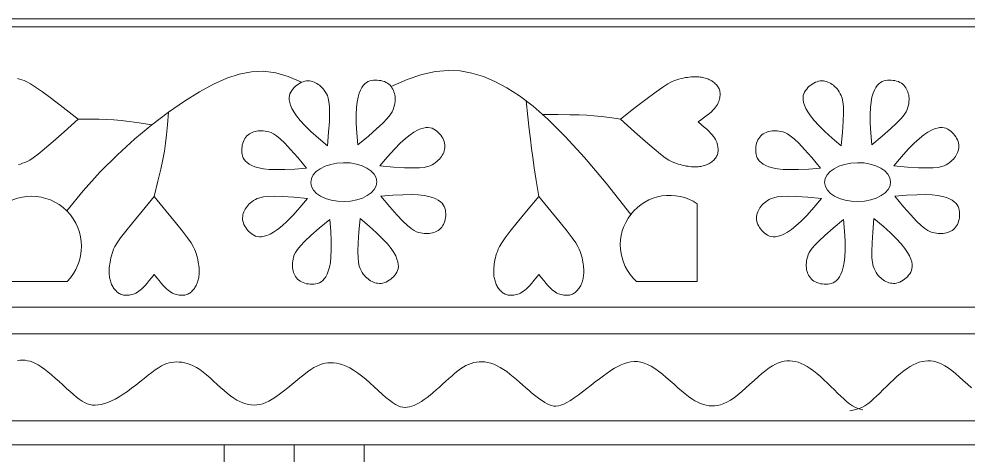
# Model space of a CAD drawing. Header units: inches. Extents: x -813 to 82, y -70 to 268.
# Drawn here: x -81.86 to -64.75, y 193.35 to 201.2 of the extents above; entities that cross this region are included whole.
import ezdxf

# ---------------------------------------------------------------- set-up
doc = ezdxf.new("R2010")
doc.units = ezdxf.units.IN
doc.header["$MEASUREMENT"] = 0
for name, color, linetype, lineweight, true_color in [('Blue', 7, 'Continuous', 0, 0x1081b2), ('Brown', 7, 'Continuous', 0, 0x653e10), ('Grey', 7, 'Continuous', 0, 0x58676a), ('Layak Architect', 1, 'Continuous', 5, 0xff0000), ('Mustard', 7, 'Continuous', 0, 0xa79b1b), ('Pink', 7, 'Continuous', 0, 0xf3b0d0), ('White', 7, 'Continuous', 0, 0xffffff)]:
    doc.layers.add(name, color=color, linetype=linetype, lineweight=lineweight, true_color=true_color)
doc.layers.add('Rugs', color=201, linetype='Continuous')

# ---------------------------------------------------------------- blocks, each defined once
blk = doc.blocks.new('*U107')
at = {"layer": 'Mustard'}
blk.add_lwpolyline([(11.32, -20.49), (4.65, -14.93), (-0.53, -10.37), (-4.43, -6.69), (-7.23, -3.75), (-9.15, -1.41), (-10.37, 0.46), (-11.11, 2), (-11.55, 3.34), (-11.87, 4.59), (-12.1, 5.79), (-12.25, 6.94), (-12.31, 8.04), (-12.3, 9.1), (-12.22, 10.13), (-12.06, 11.12), (-11.84, 12.1), (-11.56, 13.05), (-11.2, 13.98), (-10.78, 14.87), (-10.28, 15.73), (-9.7, 16.53), (-9.04, 17.28), (-8.29, 17.96), (-7.46, 18.56), (-6.53, 19.09), (-5.52, 19.53), (-4.45, 19.89), (-3.33, 20.17), (-2.17, 20.36), (-0.99, 20.47), (0.2, 20.49), (1.38, 20.43), (2.54, 20.27), (3.68, 20), (4.78, 19.58), (5.85, 18.98), (6.87, 18.17), (7.85, 17.12), (8.78, 15.79), (9.65, 14.17), (10.45, 12.2), (11.15, 9.77), (11.72, 6.79), (12.12, 3.14), (12.31, -1.3), (12.27, -6.65), (11.95, -13.01), (11.32, -20.49)], dxfattribs=at)
blk = doc.blocks.new('*U98')
at = {"layer": 'Mustard', "color": 0, "linetype": 'ByBlock', "lineweight": -2, "transparency": 16777216}
for p, rotation in [((6003767008.540522, 3337138647.324628), 315.0000000000001), ((6003766946.314736, 3337138618.737947), 45.00000000000002), ((6003767035.721244, 3337138622.132231), 270), ((6003767037.127202, 3337138585.098843), 225), ((6003766947.720695, 3337138581.704559), 90.00000000000001), ((6003766974.901417, 3337138556.512162), 135), ((6003767011.934805, 3337138557.91812), 180)]:
    blk.add_blockref('*U107', p, dxfattribs=dict(at, rotation=rotation))
blk.add_blockref('*U107', (6003766971.507133, 3337138645.91867), dxfattribs=at)
blk = doc.blocks.new('*U84')
at = {"layer": 'Mustard'}
blk.add_lwpolyline([(11.32, -20.49), (4.65, -14.93), (-0.53, -10.37), (-4.43, -6.69), (-7.23, -3.75), (-9.15, -1.41), (-10.37, 0.46), (-11.11, 2), (-11.55, 3.34), (-11.87, 4.59), (-12.1, 5.79), (-12.25, 6.94), (-12.31, 8.04), (-12.3, 9.1), (-12.22, 10.13), (-12.06, 11.12), (-11.84, 12.1), (-11.56, 13.05), (-11.2, 13.98), (-10.78, 14.87), (-10.28, 15.73), (-9.7, 16.53), (-9.04, 17.28), (-8.29, 17.96), (-7.46, 18.56), (-6.53, 19.09), (-5.52, 19.53), (-4.45, 19.89), (-3.33, 20.17), (-2.17, 20.36), (-0.99, 20.47), (0.2, 20.49), (1.38, 20.43), (2.54, 20.27), (3.68, 20), (4.78, 19.58), (5.85, 18.98), (6.87, 18.17), (7.85, 17.12), (8.78, 15.79), (9.65, 14.17), (10.45, 12.2), (11.15, 9.77), (11.72, 6.79), (12.12, 3.14), (12.31, -1.3), (12.27, -6.65), (11.95, -13.01), (11.32, -20.49)], dxfattribs=at)
blk = doc.blocks.new('*U62')
at = {"layer": 'Mustard', "color": 0, "linetype": 'ByBlock', "lineweight": -2, "transparency": 16777216}
for p, rotation in [((6003767008.540522, 3337138647.324628), 315.0000000000001), ((6003766946.314736, 3337138618.737947), 45.00000000000002), ((6003767035.721244, 3337138622.132231), 270), ((6003767037.127202, 3337138585.098843), 225), ((6003766947.720695, 3337138581.704559), 90.00000000000001), ((6003766974.901417, 3337138556.512162), 135), ((6003767011.934805, 3337138557.91812), 180)]:
    blk.add_blockref('*U84', p, dxfattribs=dict(at, rotation=rotation))
blk.add_blockref('*U84', (6003766971.507133, 3337138645.91867), dxfattribs=at)
blk = doc.blocks.new('C3')
at = {"layer": 'Blue'}
for points in [[(-1256.76, 2321.42), (-1259.1, 2318.82), (-1261.45, 2316.23), (-1263.74, 2313.69), (-1265.88, 2311.22), (-1267.8, 2308.87), (-1269.43, 2306.67), (-1270.77, 2304.59), (-1271.85, 2302.62), (-1272.68, 2300.75), (-1273.29, 2298.93), (-1273.68, 2297.17), (-1273.88, 2295.42), (-1273.9, 2293.69), (-1273.77, 2291.93), (-1273.46, 2290.15), (-1272.99, 2288.34), (-1272.32, 2286.49), (-1271.47, 2284.6), (-1270.4, 2282.65), (-1269.13, 2280.64), (-1267.63, 2278.56), (-1265.9, 2276.41), (-1263.99, 2274.21), (-1261.96, 2271.99), (-1259.84, 2269.77), (-1257.69, 2267.57), (-1255.56, 2265.42), (-1253.51, 2263.34), (-1251.58, 2261.36), (-1249.81, 2259.48), (-1248.22, 2257.67), (-1246.8, 2255.85), (-1245.56, 2253.96), (-1244.5, 2251.95), (-1243.61, 2249.75), (-1242.89, 2247.3), (-1242.35, 2244.54)], [(-1274.18, 1717.98), (-1274.33, 1719.57), (-1274.34, 1721.14), (-1274.24, 1722.7), (-1274.01, 1724.27), (-1273.63, 1725.87), (-1273.07, 1727.51), (-1272.32, 1729.23), (-1271.36, 1731.03), (-1270.16, 1732.95), (-1268.71, 1734.99), (-1266.99, 1737.18), (-1265.06, 1739.47), (-1262.99, 1741.84), (-1260.83, 1744.23), (-1258.65, 1746.61), (-1256.51, 1748.94), (-1254.48, 1751.18), (-1252.63, 1753.28), (-1251.01, 1755.22), (-1249.61, 1757.02), (-1248.45, 1758.72), (-1247.51, 1760.36), (-1246.79, 1761.97), (-1246.29, 1763.58), (-1246, 1765.25), (-1245.92, 1766.99), (-1246.04, 1768.85), (-1246.37, 1770.83), (-1246.91, 1772.91), (-1247.66, 1775.09), (-1248.62, 1777.38), (-1249.79, 1779.76), (-1251.18, 1782.22), (-1252.78, 1784.78), (-1254.6, 1787.4), (-1256.57, 1790.07), (-1258.63, 1792.75), (-1260.73, 1795.4), (-1262.8, 1798), (-1264.78, 1800.5), (-1266.6, 1802.88), (-1268.22, 1805.1), (-1269.56, 1807.13), (-1270.66, 1808.99), (-1271.52, 1810.73), (-1272.18, 1812.36), (-1272.66, 1813.93), (-1272.97, 1815.46), (-1273.14, 1816.98), (-1273.2, 1818.53), (-1273.16, 1820.14), (-1273, 1821.81), (-1272.71, 1823.54), (-1272.26, 1825.33), (-1271.63, 1827.19), (-1270.79, 1829.12), (-1269.72, 1831.11), (-1268.41, 1833.17), (-1266.83, 1835.3), (-1265.05, 1837.48), (-1263.11, 1839.69), (-1261.09, 1841.92), (-1259.03, 1844.16), (-1257.01, 1846.37), (-1255.07, 1848.55), (-1253.29, 1850.68), (-1251.71, 1852.74), (-1250.34, 1854.74), (-1249.16, 1856.68), (-1248.18, 1858.58), (-1247.39, 1860.43), (-1246.78, 1862.25), (-1246.35, 1864.04), (-1246.09, 1865.82), (-1245.99, 1867.59), (-1246.08, 1869.36), (-1246.35, 1871.17), (-1246.83, 1873.02), (-1247.54, 1874.95), (-1248.48, 1876.96), (-1249.66, 1879.09), (-1251.11, 1881.35), (-1252.83, 1883.75), (-1254.75, 1886.27), (-1256.82, 1888.85), (-1258.96, 1891.46), (-1261.11, 1894.06), (-1263.19, 1896.59), (-1265.14, 1899.03), (-1266.89, 1901.33), (-1268.39, 1903.46), (-1269.63, 1905.43), (-1270.64, 1907.29), (-1271.43, 1909.06), (-1272.02, 1910.78), (-1272.42, 1912.48), (-1272.65, 1914.18), (-1272.73, 1915.93), (-1272.66, 1917.76), (-1272.43, 1919.66), (-1272.02, 1921.64), (-1271.4, 1923.71), (-1270.56, 1925.88), (-1269.46, 1928.14), (-1268.1, 1930.5), (-1266.44, 1932.97), (-1264.49, 1935.53), (-1262.3, 1938.17), (-1259.96, 1940.83), (-1257.56, 1943.49), (-1255.18, 1946.09), (-1252.9, 1948.59), (-1250.81, 1950.97), (-1248.99, 1953.17), (-1247.51, 1955.17), (-1246.35, 1956.99), (-1245.49, 1958.66), (-1244.91, 1960.21), (-1244.58, 1961.68), (-1244.47, 1963.09), (-1244.55, 1964.48), (-1244.81, 1965.88), (-1245.21, 1967.32), (-1245.76, 1968.8), (-1246.46, 1970.33), (-1247.3, 1971.92), (-1248.3, 1973.56), (-1249.45, 1975.26), (-1250.75, 1977.04), (-1252.2, 1978.88), (-1253.81, 1980.8), (-1255.53, 1982.77), (-1257.33, 1984.78), (-1259.17, 1986.8), (-1261.01, 1988.82), (-1262.8, 1990.82), (-1264.52, 1992.78), (-1266.11, 1994.67), (-1267.54, 1996.49), (-1268.82, 1998.24), (-1269.93, 1999.94), (-1270.89, 2001.61), (-1271.69, 2003.26), (-1272.33, 2004.92), (-1272.82, 2006.58), (-1273.16, 2008.28), (-1273.34, 2010.02), (-1273.36, 2011.81), (-1273.21, 2013.63), (-1272.9, 2015.5), (-1272.4, 2017.41), (-1271.72, 2019.34), (-1270.85, 2021.31), (-1269.79, 2023.31), (-1268.52, 2025.34), (-1267.09, 2027.38), (-1265.53, 2029.43), (-1263.87, 2031.47), (-1262.14, 2033.51), (-1260.39, 2035.52), (-1258.64, 2037.5), (-1256.94, 2039.44), (-1255.31, 2041.33), (-1253.77, 2043.16), (-1252.32, 2044.95), (-1250.98, 2046.67), (-1249.75, 2048.33), (-1248.64, 2049.94), (-1247.67, 2051.47), (-1246.84, 2052.94), (-1246.16, 2054.35), (-1245.65, 2055.73), (-1245.34, 2057.12), (-1245.25, 2058.55), (-1245.4, 2060.06), (-1245.82, 2061.7), (-1246.53, 2063.49), (-1247.54, 2065.48), (-1248.88, 2067.69), (-1250.49, 2070.09), (-1252.31, 2072.64), (-1254.29, 2075.29), (-1256.37, 2078), (-1258.49, 2080.72), (-1260.59, 2083.41), (-1262.6, 2086.03), (-1264.49, 2088.55), (-1266.23, 2090.95), (-1267.8, 2093.27), (-1269.21, 2095.51), (-1270.43, 2097.69), (-1271.47, 2099.81), (-1272.3, 2101.89), (-1272.92, 2103.95), (-1273.32, 2106), (-1273.49, 2108.05), (-1273.42, 2110.11), (-1273.1, 2112.2), (-1272.52, 2114.32), (-1271.68, 2116.49), (-1270.56, 2118.72), (-1269.15, 2121.02), (-1267.47, 2123.4), (-1265.55, 2125.84), (-1263.48, 2128.32), (-1261.31, 2130.8), (-1259.11, 2133.26), (-1256.96, 2135.68), (-1254.9, 2138.03), (-1253.02, 2140.28), (-1251.37, 2142.42), (-1249.94, 2144.45), (-1248.73, 2146.39), (-1247.73, 2148.26), (-1246.92, 2150.07), (-1246.3, 2151.85), (-1245.85, 2153.61), (-1245.56, 2155.37), (-1245.43, 2157.13), (-1245.47, 2158.93), (-1245.71, 2160.77), (-1246.16, 2162.67), (-1246.85, 2164.65), (-1247.81, 2166.71), (-1249.04, 2168.88), (-1250.57, 2171.17), (-1252.42, 2173.58), (-1254.5, 2176.09), (-1256.76, 2178.66), (-1259.1, 2181.26), (-1261.45, 2183.84), (-1263.74, 2186.39), (-1265.88, 2188.85), (-1267.8, 2191.2), (-1269.43, 2193.41), (-1270.77, 2195.49), (-1271.85, 2197.45), (-1272.68, 2199.33), (-1273.29, 2201.14), (-1273.68, 2202.91), (-1273.88, 2204.65), (-1273.9, 2206.39), (-1273.77, 2208.15), (-1273.46, 2209.92), (-1272.99, 2211.74), (-1272.32, 2213.59), (-1271.47, 2215.48), (-1270.4, 2217.43), (-1269.13, 2219.44), (-1267.63, 2221.52), (-1265.9, 2223.67), (-1263.99, 2225.86), (-1261.96, 2228.08), (-1259.84, 2230.31), (-1257.69, 2232.51), (-1255.56, 2234.66), (-1253.51, 2236.74), (-1251.58, 2238.72), (-1249.81, 2240.6), (-1248.22, 2242.41), (-1246.8, 2244.23), (-1245.56, 2246.11), (-1244.5, 2248.12), (-1243.61, 2250.32), (-1242.89, 2252.77), (-1243.61, 2250.32)], [(-1220.92, 1937.19), (-1137.3, 1937.19), (-1098.66, 1892.95)]]:
    blk.add_lwpolyline(points, dxfattribs=at)
at = {"layer": 'Brown'}
for points in [[(-1447.4, 1954.22), (-1451.78, 1964.44), (-1454.87, 1973.77), (-1456.75, 1982.38), (-1457.48, 1990.42), (-1457.14, 1998.04), (-1455.82, 2005.39), (-1453.57, 2012.64), (-1450.48, 2019.94), (-1446.54, 2027.46), (-1441.47, 2035.43), (-1434.9, 2044.07), (-1426.44, 2053.64), (-1415.75, 2064.37), (-1402.45, 2076.49), (-1386.16, 2090.26), (-1366.53, 2105.9)], [(-1426.69, 2099.34), (-1427.64, 2092.63), (-1428.36, 2087.23), (-1428.87, 2082.58), (-1429.21, 2078.11), (-1429.42, 2073.24), (-1429.53, 2067.39), (-1429.57, 2060), (-1429.57, 2050.5)], [(-1377.75, 2047.65), (-1387.89, 2046.06), (-1395.88, 2044.82), (-1402.42, 2043.85), (-1408.22, 2043.05), (-1413.99, 2042.34), (-1420.43, 2041.61), (-1428.26, 2040.78), (-1438.18, 2039.75)], [(-1449.99, 1897.58), (-1453.63, 1889.2), (-1455.93, 1881.23), (-1456.93, 1873.52), (-1456.67, 1865.9), (-1455.21, 1858.21), (-1452.56, 1850.29), (-1448.79, 1841.97), (-1443.93, 1833.08), (-1438.02, 1823.52), (-1431.08, 1813.39), (-1423.12, 1802.85), (-1414.17, 1792.03), (-1404.23, 1781.11), (-1393.32, 1770.22), (-1381.46, 1759.53), (-1368.67, 1749.18)], [(-1377.75, 1804.35), (-1387.5, 1806.72), (-1395.12, 1808.52), (-1401.23, 1809.86), (-1406.46, 1810.85), (-1411.44, 1811.6), (-1416.78, 1812.2), (-1423.12, 1812.76), (-1431.08, 1813.39)], [(-1426.69, 1756.22), (-1426.69, 1763.68), (-1426.64, 1769.58), (-1426.5, 1774.47), (-1426.25, 1778.89), (-1425.82, 1783.39), (-1425.19, 1788.52), (-1424.3, 1794.83), (-1423.12, 1802.85)]]:
    blk.add_lwpolyline(points, dxfattribs=at)
at = {"layer": 'Grey'}
for points in [[(-1326.45, 2049.3), (-1324.6, 2050.79), (-1323.01, 2052.12), (-1321.63, 2053.33), (-1320.46, 2054.43), (-1319.47, 2055.46), (-1318.63, 2056.43), (-1317.92, 2057.36), (-1317.31, 2058.28), (-1316.8, 2059.19), (-1316.38, 2060.08), (-1316.04, 2060.95), (-1315.78, 2061.8), (-1315.58, 2062.63), (-1315.45, 2063.44), (-1315.37, 2064.22), (-1315.33, 2064.97), (-1315.35, 2065.7), (-1315.41, 2066.4), (-1315.52, 2067.08), (-1315.67, 2067.73), (-1315.87, 2068.36), (-1316.12, 2068.97), (-1316.42, 2069.56), (-1316.77, 2070.13), (-1317.16, 2070.68), (-1317.59, 2071.21), (-1318.07, 2071.71), (-1318.58, 2072.2), (-1319.13, 2072.65), (-1319.71, 2073.09), (-1320.31, 2073.49), (-1320.95, 2073.87), (-1321.6, 2074.21), (-1322.28, 2074.53), (-1322.98, 2074.82), (-1323.69, 2075.08), (-1324.42, 2075.32), (-1325.16, 2075.52), (-1325.91, 2075.7), (-1326.67, 2075.85), (-1327.45, 2075.97), (-1328.25, 2076.06), (-1329.08, 2076.12), (-1329.95, 2076.15), (-1330.87, 2076.15), (-1331.85, 2076.11), (-1332.88, 2076.03), (-1333.99, 2075.92), (-1335.16, 2075.77), (-1336.39, 2075.57), (-1337.67, 2075.33), (-1338.98, 2075.04), (-1340.33, 2074.7), (-1341.7, 2074.3), (-1343.09, 2073.84), (-1344.53, 2073.28), (-1346.25, 2072.42), (-1348.53, 2071.02), (-1351.63, 2068.85), (-1355.83, 2065.66), (-1361.4, 2061.22), (-1368.62, 2055.3), (-1377.75, 2047.65), (-1368.62, 2040), (-1361.4, 2034.08), (-1355.83, 2029.64), (-1351.63, 2026.46), (-1348.53, 2024.28), (-1346.25, 2022.88), (-1344.53, 2022.02), (-1343.09, 2021.46), (-1341.7, 2021), (-1340.33, 2020.6), (-1338.98, 2020.26), (-1337.67, 2019.97), (-1336.39, 2019.73), (-1335.16, 2019.53), (-1333.99, 2019.38), (-1332.88, 2019.27), (-1331.85, 2019.2), (-1330.87, 2019.16), (-1329.95, 2019.15), (-1329.08, 2019.18), (-1328.25, 2019.24), (-1327.45, 2019.33), (-1326.67, 2019.45), (-1325.91, 2019.6), (-1325.16, 2019.78), (-1324.42, 2019.98), (-1323.69, 2020.22), (-1322.98, 2020.48), (-1322.28, 2020.77), (-1321.6, 2021.09), (-1320.95, 2021.44), (-1320.31, 2021.81), (-1319.71, 2022.22), (-1319.13, 2022.65), (-1318.58, 2023.1), (-1318.07, 2023.59), (-1317.59, 2024.09), (-1317.16, 2024.62), (-1316.77, 2025.17), (-1316.42, 2025.74), (-1316.12, 2026.33), (-1315.87, 2026.94), (-1315.67, 2027.57), (-1315.52, 2028.23), (-1315.41, 2028.9), (-1315.35, 2029.6), (-1315.33, 2030.33), (-1315.37, 2031.08), (-1315.45, 2031.86), (-1315.58, 2032.67), (-1315.78, 2033.5), (-1316.04, 2034.35), (-1316.38, 2035.23), (-1316.8, 2036.12), (-1317.31, 2037.02), (-1317.92, 2037.94), (-1318.63, 2038.87), (-1319.47, 2039.84), (-1320.46, 2040.87), (-1321.63, 2041.97), (-1323.01, 2043.18), (-1324.6, 2044.52), (-1326.45, 2046), (-1328.57, 2047.65)], [(-1326.45, 1806.01), (-1324.6, 1807.49), (-1323.01, 1808.82), (-1321.63, 1810.03), (-1320.46, 1811.13), (-1319.47, 1812.16), (-1318.63, 1813.13), (-1317.92, 1814.06), (-1317.31, 1814.98), (-1316.8, 1815.89), (-1316.38, 1816.78), (-1316.04, 1817.65), (-1315.78, 1818.5), (-1315.58, 1819.33), (-1315.45, 1820.14), (-1315.37, 1820.92), (-1315.33, 1821.67), (-1315.35, 1822.4), (-1315.41, 1823.1), (-1315.52, 1823.78), (-1315.67, 1824.43), (-1315.87, 1825.06), (-1316.12, 1825.67), (-1316.42, 1826.26), (-1316.77, 1826.83), (-1317.16, 1827.38), (-1317.59, 1827.91), (-1318.07, 1828.42), (-1318.58, 1828.9), (-1319.13, 1829.36), (-1319.71, 1829.79), (-1320.31, 1830.19), (-1320.95, 1830.57), (-1321.6, 1830.91), (-1322.28, 1831.23), (-1322.98, 1831.52), (-1323.69, 1831.78), (-1324.42, 1832.02), (-1325.16, 1832.22), (-1325.91, 1832.4), (-1326.67, 1832.55), (-1327.45, 1832.67), (-1328.25, 1832.76), (-1329.08, 1832.82), (-1329.95, 1832.85), (-1330.87, 1832.85), (-1331.85, 1832.81), (-1332.88, 1832.73), (-1333.99, 1832.62), (-1335.16, 1832.47), (-1336.39, 1832.27), (-1337.67, 1832.03), (-1338.98, 1831.74), (-1340.33, 1831.4), (-1341.7, 1831), (-1343.09, 1830.54), (-1344.53, 1829.98), (-1346.25, 1829.12), (-1348.53, 1827.72), (-1351.63, 1825.55), (-1355.83, 1822.36), (-1361.4, 1817.93), (-1368.62, 1812), (-1377.75, 1804.35), (-1368.62, 1796.7), (-1361.4, 1790.78), (-1355.83, 1786.34), (-1351.63, 1783.16), (-1348.53, 1780.98), (-1346.25, 1779.58), (-1344.53, 1778.72), (-1343.09, 1778.16), (-1341.7, 1777.71), (-1340.33, 1777.31), (-1338.98, 1776.96), (-1337.67, 1776.67), (-1336.39, 1776.43), (-1335.16, 1776.24), (-1333.99, 1776.08), (-1332.88, 1775.97), (-1331.85, 1775.9), (-1330.87, 1775.86), (-1329.95, 1775.85), (-1329.08, 1775.88), (-1328.25, 1775.94), (-1327.45, 1776.03), (-1326.67, 1776.15), (-1325.91, 1776.3), (-1325.16, 1776.48), (-1324.42, 1776.69), (-1323.69, 1776.92), (-1322.98, 1777.18), (-1322.28, 1777.47), (-1321.6, 1777.79), (-1320.95, 1778.14), (-1320.31, 1778.51), (-1319.71, 1778.92), (-1319.13, 1779.35), (-1318.58, 1779.81), (-1318.07, 1780.29), (-1317.59, 1780.8), (-1317.16, 1781.32), (-1316.77, 1781.87), (-1316.42, 1782.45), (-1316.12, 1783.03), (-1315.87, 1783.64), (-1315.67, 1784.27), (-1315.52, 1784.93), (-1315.41, 1785.6), (-1315.35, 1786.3), (-1315.33, 1787.03), (-1315.37, 1787.78), (-1315.45, 1788.56), (-1315.58, 1789.37), (-1315.78, 1790.2), (-1316.04, 1791.06), (-1316.38, 1791.93), (-1316.8, 1792.82), (-1317.31, 1793.72), (-1317.92, 1794.64), (-1318.63, 1795.58), (-1319.47, 1796.54), (-1320.46, 1797.57), (-1321.63, 1798.67), (-1323.01, 1799.88), (-1324.6, 1801.22), (-1326.45, 1802.7), (-1328.57, 1804.35)]]:
    blk.add_lwpolyline(points, close=True, dxfattribs=at)
blk.add_lwpolyline([(-1147.89, 1892.95), (-1220.92, 1892.95)], dxfattribs=at)
at = {"layer": 'Layak Architect'}
blk.add_lwpolyline([(-1490.01, 4485.9), (1490.01, 4485.9), (1490.01, 14.18), (-1490.01, 14.18)], close=True, dxfattribs=at)
for points in [[(0, 4430.9), (-1485.01, 4430.9), (-1485.01, 2250.04)], [(0, 4256.73), (-1307.83, 4256.73), (-1307.83, 2250.04)], [(0, 4240.04), (-1291.09, 4240.04), (-1291.09, 2250.04)], [(0, 4184.48), (-1235.92, 4184.48), (-1235.92, 2250.04)], [(0, 4169.48), (-1220.92, 4169.48), (-1220.92, 2250.04)], [(14.09, 69.18), (-1485.01, 69.18), (-1485.01, 2250.04)], [(12.97, 243.35), (-1307.83, 243.35), (-1307.83, 2250.04)], [(12.86, 260.04), (-1291.09, 260.04), (-1291.09, 2250.04)], [(12.5, 315.6), (-1235.92, 315.6), (-1235.92, 2250.04)], [(12.4, 330.6), (-1220.92, 330.6), (-1220.92, 2250.04)], [(-1373.25, 2147.97), (-1324.08, 2147.97), (-1324.08, 2109.49)], [(-1397.94, 1718.45), (-1398.33, 1719.79), (-1398.78, 1721.14), (-1399.29, 1722.51), (-1399.9, 1723.94), (-1400.82, 1725.63), (-1402.3, 1727.85), (-1404.58, 1730.88), (-1407.91, 1734.96), (-1412.55, 1740.37), (-1418.72, 1747.37), (-1426.69, 1756.22), (-1434.01, 1746.83), (-1439.68, 1739.4), (-1443.91, 1733.68), (-1446.95, 1729.37), (-1449.01, 1726.19), (-1450.32, 1723.87), (-1451.12, 1722.11), (-1451.63, 1720.65), (-1452.04, 1719.25), (-1452.39, 1717.86)]]:
    blk.add_lwpolyline(points, dxfattribs=at)
blk.add_arc((-1347.24, 2130.55), 31.3, 146.1931, 317.72044, dxfattribs=at)
at = {"layer": 'Mustard', "extrusion": (0, 0, -1)}
for centre in [(-1386.87, 2249.39), (-1386.87, 1924.3)]:
    blk.add_ellipse(centre, major_axis=(-0.26, 20.88), ratio=0.589821, dxfattribs=at)
at = {"layer": 'Pink'}
blk.add_lwpolyline([(-1220.92, 1848.72), (-1137.3, 1848.72), (-1098.66, 1892.95)], dxfattribs=at)
at = {"layer": 'White'}
blk.add_lwpolyline([(-1423.21, 2150.55), (-1421.67, 2152.34), (-1420.28, 2153.89), (-1419.02, 2155.22), (-1417.88, 2156.35), (-1416.82, 2157.31), (-1415.82, 2158.11), (-1414.86, 2158.79), (-1413.92, 2159.37), (-1413, 2159.84), (-1412.09, 2160.23), (-1411.21, 2160.54), (-1410.35, 2160.77), (-1409.51, 2160.94), (-1408.7, 2161.04), (-1407.92, 2161.09), (-1407.16, 2161.1), (-1406.44, 2161.06), (-1405.74, 2160.98), (-1405.07, 2160.85), (-1404.42, 2160.67), (-1403.8, 2160.44), (-1403.2, 2160.17), (-1402.62, 2159.85), (-1402.06, 2159.49), (-1401.52, 2159.07), (-1401.01, 2158.62), (-1400.52, 2158.13), (-1400.06, 2157.6), (-1399.62, 2157.04), (-1399.21, 2156.44), (-1398.83, 2155.82), (-1398.47, 2155.18), (-1398.15, 2154.51), (-1397.86, 2153.82), (-1397.59, 2153.11), (-1397.35, 2152.39), (-1397.15, 2151.65), (-1396.97, 2150.9), (-1396.82, 2150.15), (-1396.69, 2149.38), (-1396.6, 2148.6), (-1396.54, 2147.8), (-1396.51, 2146.97), (-1396.51, 2146.09), (-1396.55, 2145.18), (-1396.62, 2144.2), (-1396.73, 2143.17), (-1396.89, 2142.07), (-1397.08, 2140.9), (-1397.32, 2139.68), (-1397.6, 2138.41), (-1397.94, 2137.11), (-1398.33, 2135.78), (-1398.78, 2134.42), (-1399.29, 2133.05), (-1399.9, 2131.63), (-1400.82, 2129.94), (-1402.3, 2127.71), (-1404.58, 2124.69), (-1407.91, 2120.6), (-1412.55, 2115.19), (-1418.72, 2108.19), (-1426.69, 2099.34), (-1434.01, 2108.74), (-1439.68, 2116.16), (-1443.91, 2121.89), (-1446.95, 2126.2), (-1449.01, 2129.37), (-1450.32, 2131.7), (-1451.12, 2133.45), (-1451.63, 2134.91), (-1452.04, 2136.32), (-1452.39, 2137.7), (-1452.69, 2139.06), (-1452.93, 2140.38), (-1453.12, 2141.67), (-1453.28, 2142.9), (-1453.39, 2144.08), (-1453.46, 2145.19), (-1453.5, 2146.23), (-1453.5, 2147.2), (-1453.47, 2148.12), (-1453.41, 2148.99), (-1453.33, 2149.82), (-1453.21, 2150.62), (-1453.06, 2151.39), (-1452.88, 2152.14), (-1452.68, 2152.89), (-1452.44, 2153.62), (-1452.18, 2154.34), (-1451.9, 2155.04), (-1451.58, 2155.73), (-1451.24, 2156.4), (-1450.87, 2157.04), (-1450.47, 2157.66), (-1450.05, 2158.25), (-1449.59, 2158.82), (-1449.12, 2159.35), (-1448.62, 2159.84), (-1448.09, 2160.3), (-1447.55, 2160.71), (-1446.99, 2161.09), (-1446.4, 2161.41), (-1445.8, 2161.69), (-1445.19, 2161.92), (-1444.55, 2162.1), (-1443.89, 2162.23), (-1443.21, 2162.31), (-1442.51, 2162.35), (-1441.78, 2162.33), (-1441.03, 2162.27), (-1440.25, 2162.16), (-1439.45, 2162), (-1438.63, 2161.78), (-1437.79, 2161.48), (-1436.93, 2161.12), (-1436.05, 2160.66), (-1435.16, 2160.12), (-1434.27, 2159.48), (-1433.36, 2158.74), (-1432.42, 2157.86), (-1431.43, 2156.83), (-1430.37, 2155.62), (-1429.21, 2154.21), (-1427.94, 2152.57), (-1426.52, 2150.67), (-1424.94, 2148.49)], close=True, dxfattribs=at)
blk.add_lwpolyline([(-1368.79, 1704.6), (-1324.08, 1704.05), (-1324.08, 1749.25)], dxfattribs=at)
blk.add_arc((-1346.34, 1726.83), 31.59, 45.21011, 224.72154, dxfattribs=at)
at = {"layer": 'Mustard', "xscale": -1, "rotation": 180}
for name, p in [('*U62', (-6003768378.59, 3337140851.31)), ('*U98', (-6003768378.59, 3337140526.22))]:
    blk.add_blockref(name, p, dxfattribs=at)

msp = doc.modelspace()

# ---------------------------------------------------------------- block references
at = {"layer": 'Rugs', "xscale": 0.0285, "yscale": 0.0285, "zscale": 0.0285, "rotation": 270}
msp.add_blockref('C3', (-130.84923, 158.73611), dxfattribs=at)

doc.saveas('drawing.dxf')
